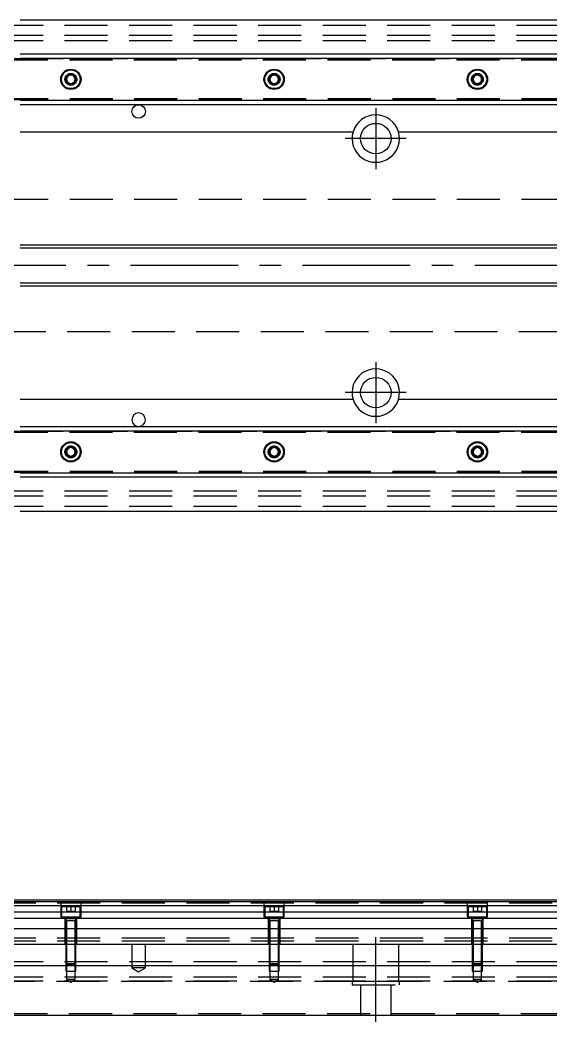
# Model space of a CAD drawing. Extents: x -10 to 896, y -260 to 77.
# Drawn here: x 425 to 581.7, y -223.3 to 72.5 of the extents above; entities that cross this region are included whole.
import ezdxf

# ---------------------------------------------------------------- set-up
doc = ezdxf.new("R2010")
doc.units = 0
doc.linetypes.add('CENTER', pattern=[50.8, 31.75, -6.35, 6.35, -6.35])
doc.linetypes.add('DASHED', pattern=[19.05, 12.7, -6.35])
doc.layers.get('0').update_dxf_attribs({"linetype": 'CONTINUOUS'})
doc.layers.add('CENTER', color=1, linetype='CENTER')

msp = doc.modelspace()

# ---------------------------------------------------------------- linework, layer by layer
at = {"color": 3, "linetype": 'DASHED'}
for p, q in [((0, 71), (700, 71)), ((0, 68), (700, 68)), ((0, 66.5), (700, 66.5)), ((420.5, 61.1), (700, 61.1)), ((420.5, 60.8), (700, 60.8)), ((425, 61.1147), (700, 61.1147)), ((441.477374, 55.25955), (441.5, 55)), ((501.477374, 55.25955), (501.5, 55)), ((561.477374, 55.25955), (561.5, 55)), ((700, 49.2), (420.5, 49.2)), ((700, 48.9), (420.5, 48.9)), ((700, 48.8853), (425, 48.8853)), ((700, 19.5), (76.969694, 19.5)), ((76.969694, -19.5), (700, -19.5)), ((420.5, -48.9), (700, -48.9)), ((420.5, -49.2), (700, -49.2)), ((425, -48.8853), (700, -48.8853)), ((438.5, -55), (438.52041, -54.75339)), ((498.5, -55), (498.52041, -54.75339)), ((558.5, -55), (558.52041, -54.75339)), ((700, -60.8), (420.5, -60.8)), ((700, -61.1), (420.5, -61.1)), ((700, -61.1147), (425, -61.1147)), ((0, -66.5), (700, -66.5)), ((0, -68), (700, -68)), ((0, -71), (700, -71)), ((55, -188.185), (650, -188.185)), ((437, -187.81), (437, -192.31)), ((442.75, -189.31), (437.25, -189.31)), ((437.25, -189.31), (437.25, -192.31)), ((438.75, -189.31), (438.75, -190.61)), ((440, -189.31), (440, -190.61)), ((441.25, -189.31), (441.25, -190.61)), ((442.75, -192.31), (442.75, -189.31)), ((443, -192.31), (443, -187.81)), ((497, -187.81), (497, -192.31)), ((502.75, -189.31), (497.25, -189.31)), ((497.25, -189.31), (497.25, -192.31)), ((498.75, -189.31), (498.75, -190.61)), ((500, -189.31), (500, -190.61)), ((501.25, -189.31), (501.25, -190.61)), ((502.75, -192.31), (502.75, -189.31)), ((503, -192.31), (503, -187.81)), ((557, -187.81), (557, -192.31)), ((562.75, -189.31), (557.25, -189.31)), ((557.25, -189.31), (557.25, -192.31)), ((558.75, -189.31), (558.75, -190.61)), ((560, -189.31), (560, -190.61)), ((561.25, -189.31), (561.25, -190.61)), ((562.75, -192.31), (562.75, -189.31)), ((563, -192.31), (563, -187.81)), ((438.75, -190.61), (440, -190.61)), ((440, -190.61), (441.25, -190.61)), ((498.75, -190.61), (500, -190.61)), ((500, -190.61), (501.25, -190.61)), ((558.75, -190.61), (560, -190.61)), ((560, -190.61), (561.25, -190.61)), ((437, -192.31), (443, -192.31)), ((438.25, -192.31), (438.25, -200.31)), ((441.500006, -193.31), (438.499994, -193.31)), ((439.998804, -193.31), (438.499994, -193.31)), ((438.5, -192.31), (438.5, -193.31)), ((438.5, -193.305), (438.5, -193.31)), ((438.5, -193.31), (438.62467, -193.31)), ((438.624678, -193.31), (438.5, -193.31)), ((438.5, -193.31), (438.5, -193.315)), ((438.5, -193.31), (438.5, -200.31)), ((438.62467, -193.31), (441.375392, -193.31)), ((439.998804, -193.31), (438.624678, -193.31)), ((438.75, -193.31), (438.75, -200.31)), ((441.500006, -193.31), (439.998804, -193.31)), ((441.37533, -193.31), (439.998804, -193.31)), ((441.25, -200.31), (441.25, -193.31)), ((441.5, -193.31), (441.37533, -193.31)), ((441.375392, -193.31), (441.5, -193.31)), ((441.5, -193.31), (441.5, -192.31)), ((441.5, -193.31), (441.5, -193.305)), ((441.5, -193.315), (441.5, -193.31)), ((441.5, -200.31), (441.5, -193.31)), ((441.75, -200.31), (441.75, -192.31)), ((497, -192.31), (503, -192.31)), ((498.25, -192.31), (498.25, -200.31)), ((501.500006, -193.31), (498.499994, -193.31)), ((499.998804, -193.31), (498.499994, -193.31)), ((498.5, -192.31), (498.5, -193.31)), ((498.5, -193.305), (498.5, -193.31)), ((498.5, -193.31), (498.62467, -193.31)), ((498.624678, -193.31), (498.5, -193.31)), ((498.5, -193.31), (498.5, -193.315)), ((498.5, -193.31), (498.5, -200.31)), ((498.62467, -193.31), (501.375392, -193.31)), ((499.998804, -193.31), (498.624678, -193.31)), ((498.75, -193.31), (498.75, -200.31)), ((501.500006, -193.31), (499.998804, -193.31)), ((501.37533, -193.31), (499.998804, -193.31)), ((501.25, -200.31), (501.25, -193.31)), ((501.5, -193.31), (501.37533, -193.31)), ((501.375392, -193.31), (501.5, -193.31)), ((501.5, -193.31), (501.5, -192.31)), ((501.5, -193.31), (501.5, -193.305)), ((501.5, -193.315), (501.5, -193.31)), ((501.5, -200.31), (501.5, -193.31)), ((501.75, -200.31), (501.75, -192.31)), ((557, -192.31), (563, -192.31)), ((558.25, -192.31), (558.25, -200.31)), ((561.500006, -193.31), (558.499994, -193.31)), ((559.998804, -193.31), (558.499994, -193.31)), ((558.5, -192.31), (558.5, -193.31)), ((558.5, -193.305), (558.5, -193.31)), ((558.5, -193.31), (558.62467, -193.31)), ((558.624678, -193.31), (558.5, -193.31)), ((558.5, -193.31), (558.5, -193.315)), ((558.5, -193.31), (558.5, -200.31)), ((558.62467, -193.31), (561.375392, -193.31)), ((559.998804, -193.31), (558.624678, -193.31)), ((558.75, -193.31), (558.75, -200.31)), ((561.500006, -193.31), (559.998804, -193.31)), ((561.37533, -193.31), (559.998804, -193.31)), ((561.25, -200.31), (561.25, -193.31)), ((561.5, -193.31), (561.37533, -193.31)), ((561.375392, -193.31), (561.5, -193.31)), ((561.5, -193.31), (561.5, -192.31)), ((561.5, -193.31), (561.5, -193.305)), ((561.5, -193.315), (561.5, -193.31)), ((561.5, -200.31), (561.5, -193.31)), ((561.75, -200.31), (561.75, -192.31)), ((55, -198.435), (650, -198.435)), ((55, -199.31), (650, -199.31)), ((438.5, -200.31), (438.5, -206.06)), ((438.500006, -200.31), (438.500002, -206.06)), ((438.75, -200.31), (438.75, -206.31)), ((441.25, -206.31), (441.25, -200.31)), ((441.499998, -206.06), (441.499994, -200.31)), ((441.5, -206.06), (441.5, -200.31)), ((458, -200.31), (458, -207.31)), ((462, -207.31), (462, -200.31)), ((498.5, -200.31), (498.5, -206.06)), ((498.500006, -200.31), (498.500002, -206.06)), ((498.75, -200.31), (498.75, -206.31)), ((501.25, -206.31), (501.25, -200.31)), ((501.499998, -206.06), (501.499994, -200.31)), ((501.5, -206.06), (501.5, -200.31)), ((523.291796, -211.31), (523.291796, -200.31)), ((536.708204, -200.31), (536.708204, -211.31)), ((558.5, -200.31), (558.5, -206.06)), ((558.500006, -200.31), (558.500002, -206.06)), ((558.75, -200.31), (558.75, -206.31)), ((561.25, -206.31), (561.25, -200.31)), ((561.499998, -206.06), (561.499994, -200.31)), ((561.5, -206.06), (561.5, -200.31)), ((0, -205.46), (700, -205.46)), ((438.5, -206.06), (441.5, -206.06)), ((438.5, -206.06), (438.75, -206.31)), ((438.500002, -206.06), (438.500006, -206.61)), ((438.500006, -206.61), (438.500006, -208.31)), ((441.25, -206.31), (438.75, -206.31)), ((438.75, -206.31), (438.75, -208.31)), ((441.25, -206.31), (441.5, -206.06)), ((441.25, -208.31), (441.25, -206.31)), ((441.499994, -206.61), (441.499998, -206.06)), ((441.499994, -208.31), (441.499994, -206.61)), ((498.5, -206.06), (501.5, -206.06)), ((498.5, -206.06), (498.75, -206.31)), ((498.500002, -206.06), (498.500006, -206.61)), ((498.500006, -206.61), (498.500006, -208.31)), ((501.25, -206.31), (498.75, -206.31)), ((498.75, -206.31), (498.75, -208.31)), ((501.25, -206.31), (501.5, -206.06)), ((501.25, -208.31), (501.25, -206.31)), ((501.499994, -206.61), (501.499998, -206.06)), ((501.499994, -208.31), (501.499994, -206.61)), ((558.5, -206.06), (561.5, -206.06)), ((558.5, -206.06), (558.75, -206.31)), ((558.500002, -206.06), (558.500006, -206.61)), ((558.500006, -206.61), (558.500006, -208.31)), ((561.25, -206.31), (558.75, -206.31)), ((558.75, -206.31), (558.75, -208.31)), ((561.25, -206.31), (561.5, -206.06)), ((561.25, -208.31), (561.25, -206.31)), ((561.499994, -206.61), (561.499998, -206.06)), ((561.499994, -208.31), (561.499994, -206.61)), ((0, -210.01), (700, -210.01)), ((438.500006, -208.31), (441.499994, -208.31)), ((438.75, -208.31), (438.75, -210.81)), ((441.25, -210.81), (441.25, -208.31)), ((462, -207.31), (458, -207.31)), ((458, -207.31), (460, -208.4647)), ((460, -208.4647), (462, -207.31)), ((498.500006, -208.31), (501.499994, -208.31)), ((498.75, -208.31), (498.75, -210.81)), ((501.25, -210.81), (501.25, -208.31)), ((558.500006, -208.31), (561.499994, -208.31)), ((558.75, -208.31), (558.75, -210.81)), ((561.25, -210.81), (561.25, -208.31)), ((0, -211.16), (700, -211.16)), ((416.708204, -211.31), (643.291796, -211.31)), ((441.25, -210.81), (438.75, -210.81)), ((438.75, -210.81), (440, -211.531688)), ((440, -211.531688), (441.25, -210.81)), ((501.25, -210.81), (498.75, -210.81)), ((498.75, -210.81), (500, -211.531688)), ((500, -211.531688), (501.25, -210.81)), ((523, -211.31), (523, -212.31)), ((523, -212.31), (537, -212.31)), ((523.291796, -211.31), (536.708204, -211.31)), ((525.5, -212.31), (525.5, -221.31)), ((534.5, -221.31), (534.5, -212.31)), ((537, -212.31), (537, -211.31)), ((561.25, -210.81), (558.75, -210.81)), ((558.75, -210.81), (560, -211.531688)), ((560, -211.531688), (561.25, -210.81)), ((77.499994, -220.81), (700, -220.81))]:
    msp.add_line(p, q, dxfattribs=at)
at = {"color": 7, "linetype": 'CONTINUOUS'}
for p, q in [((700, 72.5), (425, 72.5)), ((425, 62.5), (700, 62.5)), ((425, 61.247728), (700, 61.247728)), ((438.75, 55.721688), (440, 56.443376)), ((440, 56.443376), (441.25, 55.721688)), ((498.75, 55.721688), (500, 56.443376)), ((500, 56.443376), (501.25, 55.721688)), ((558.75, 55.721688), (560, 56.443376)), ((560, 56.443376), (561.25, 55.721688)), ((438.75, 54.278312), (438.75, 55.721688)), ((440, 53.556624), (438.75, 54.278312)), ((441.25, 54.278312), (440, 53.556624)), ((441.25, 55.721688), (441.25, 54.278312)), ((498.75, 54.278312), (498.75, 55.721688)), ((500, 53.556624), (498.75, 54.278312)), ((501.25, 54.278312), (500, 53.556624)), ((501.25, 55.721688), (501.25, 54.278312)), ((558.75, 54.278312), (558.75, 55.721688)), ((560, 53.556624), (558.75, 54.278312)), ((561.25, 54.278312), (560, 53.556624)), ((561.25, 55.721688), (561.25, 54.278312)), ((700, 48.752272), (425, 48.752272)), ((700, 47.5), (425, 47.5)), ((425, 39.5), (523.291796, 39.5)), ((536.708204, 39.5), (643.291796, 39.5)), ((650, 6), (425, 6)), ((425, -6), (650, -6)), ((523.291796, -39.5), (425, -39.5)), ((643.291796, -39.5), (536.708204, -39.5)), ((425, -47.5), (700, -47.5)), ((425, -48.752272), (700, -48.752272)), ((438.75, -54.278312), (440, -53.556624)), ((438.75, -55.721688), (438.75, -54.278312)), ((440, -56.443376), (438.75, -55.721688)), ((440, -53.556624), (441.25, -54.278312)), ((441.25, -55.721688), (440, -56.443376)), ((441.25, -54.278312), (441.25, -55.721688)), ((498.75, -54.278312), (500, -53.556624)), ((498.75, -55.721688), (498.75, -54.278312)), ((500, -56.443376), (498.75, -55.721688)), ((500, -53.556624), (501.25, -54.278312)), ((501.25, -55.721688), (500, -56.443376)), ((501.25, -54.278312), (501.25, -55.721688)), ((558.75, -54.278312), (560, -53.556624)), ((558.75, -55.721688), (558.75, -54.278312)), ((560, -56.443376), (558.75, -55.721688)), ((560, -53.556624), (561.25, -54.278312)), ((561.25, -55.721688), (560, -56.443376)), ((561.25, -54.278312), (561.25, -55.721688)), ((700, -61.247728), (425, -61.247728)), ((700, -62.5), (425, -62.5)), ((425, -72.5), (700, -72.5)), ((650.005, -187.31), (420.5, -187.31)), ((700, -187.81), (420.5, -187.81)), ((700, -189.062272), (420.5, -189.062272)), ((420.5, -190.83668), (700, -190.83668)), ((700, -192.733076), (420.5, -192.733076)), ((700, -195.787372), (420.5, -195.787372)), ((0, -200.31), (700, -200.31)), ((0, -206.61), (700, -206.61)), ((0, -221.31), (700, -221.31))]:
    msp.add_line(p, q, dxfattribs=at)
at = {"color": 3, "linetype": 'CONTINUOUS'}
for p, q in [((650, 5.125), (425, 5.125)), ((425, -5.125), (650, -5.125))]:
    msp.add_line(p, q, dxfattribs=at)
at = {"color": 7, "linetype": 'CONTINUOUS'}
for centre, radius in [((440, 55), 3), ((440, 55), 2.75), ((500, 55), 3), ((500, 55), 2.75), ((560, 55), 3), ((560, 55), 2.75), ((460, 45.5), 2), ((530, 37.5), 4.5), ((530, -37.5), 4.5), ((440, -55), 3), ((440, -55), 2.75), ((500, -55), 3), ((500, -55), 2.75), ((560, -55), 3), ((560, -55), 2.75)]:
    msp.add_circle(centre, radius, dxfattribs=at)
at = {"color": 3, "linetype": 'DASHED'}
for centre, radius in [((440, 55), 1.75), ((440, 55), 1.5), ((500, 55), 1.75), ((500, 55), 1.5), ((560, 55), 1.75), ((560, 55), 1.5), ((440, -55), 1.75), ((440, -55), 1.5), ((500, -55), 1.75), ((500, -55), 1.5), ((560, -55), 1.75), ((560, -55), 1.5)]:
    msp.add_circle(centre, radius, dxfattribs=at)
at = {"color": 7, "linetype": 'CONTINUOUS'}
for centre, radius, start, end in [((440, 55), 1.25, 60, 120), ((500, 55), 1.25, 60, 120), ((560, 55), 1.25, 60, 120), ((440, 55), 1.25, 120, 180), ((440, 55), 1.25, 180, 240), ((440, 55), 1.25, 240, 300), ((440, 55), 1.25, 0, 60), ((440, 55), 1.25, 300, 0), ((500, 55), 1.25, 120, 180), ((500, 55), 1.25, 180, 240), ((500, 55), 1.25, 240, 300), ((500, 55), 1.25, 0, 60), ((500, 55), 1.25, 300, 0), ((560, 55), 1.25, 120, 180), ((560, 55), 1.25, 180, 240), ((560, 55), 1.25, 240, 300), ((560, 55), 1.25, 0, 60), ((560, 55), 1.25, 300, 0), ((530, 37.5), 7, 16.60155, 163.39845), ((530, 37.5), 7, 163.39845, 16.60155), ((530, -37.5), 7, 343.39845, 196.60155), ((530, -37.5), 7, 196.60155, 343.39845), ((460, -45.5), 2, 90, 270), ((460, -45.5), 2, 270, 90), ((440, -55), 1.25, 120, 180), ((440, -55), 1.25, 180, 240), ((440, -55), 1.25, 60, 120), ((440, -55), 1.25, 240, 300), ((440, -55), 1.25, 0, 60), ((440, -55), 1.25, 300, 0), ((500, -55), 1.25, 120, 180), ((500, -55), 1.25, 180, 240), ((500, -55), 1.25, 60, 120), ((500, -55), 1.25, 240, 300), ((500, -55), 1.25, 0, 60), ((500, -55), 1.25, 300, 0), ((560, -55), 1.25, 120, 180), ((560, -55), 1.25, 180, 240), ((560, -55), 1.25, 60, 120), ((560, -55), 1.25, 240, 300), ((560, -55), 1.25, 0, 60), ((560, -55), 1.25, 300, 0)]:
    msp.add_arc(centre, radius, start, end, dxfattribs=at)
at = {"layer": 'CENTER', "color": 1, "linetype": 'CENTER'}
for p, q in [((530, 46.5), (530, 28.5)), ((539, 37.5), (521, 37.5)), ((743.361871, 0), (-10.32213, 0)), ((530, -28.5), (530, -46.5)), ((539, -37.5), (521, -37.5)), ((530, -223.31), (530, -198.31))]:
    msp.add_line(p, q, dxfattribs=at)

doc.saveas('drawing.dxf')
